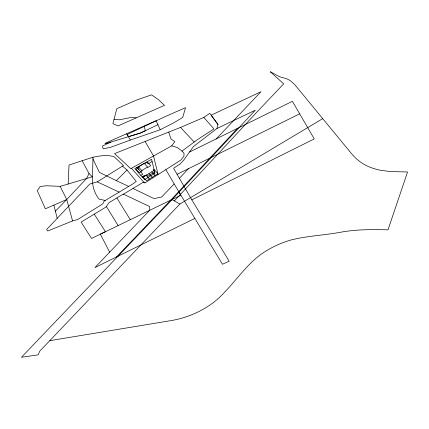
<?xml version="1.0" encoding="UTF-8"?>
<svg xmlns="http://www.w3.org/2000/svg" width="429" height="429" viewBox="0 0 429 429"><rect width="100%" height="100%" fill="white"/><g stroke="black" fill="none" stroke-linecap="round" stroke-linejoin="round"><path stroke-width="0.64" d="M122.49 166.114L127.032 170.007L136.229 181.435L133.21 183.687L104.209 201.088L102.724 203.914L77.729 219.514L72.565 220.919L47.764 231.022L46.627 229.477L89.822 184.02L97.276 181.864L123.472 165.503L114.2 156.816C107.293 154.467 99.957 155.845 93.007 157.234L92.482 176.995L89.05 173.504L82.116 160.73L69.01 165.042L68.152 184.057L60.151 186.342L45.989 185.768L40.165 186.567L37.259 190.589L45.34 208.81L66.736 199.517L86.626 178.459L89.05 173.504M114.055 119.214L112.918 123.632L118.023 125.933L164.495 105.336L158.28 99.523L151.528 94.841L136.401 100.134L116.838 108.671L114.055 119.214L119.31 119.825L131.317 117.412L136.149 117.9M178.721 191.591L222.469 264.28L229.161 261.186L191.801 199.844L173.579 168.227L180.03 164.044L183.301 160.644L193.468 146.525L216.956 128.491L217.986 124.485L211.159 115.192L260.993 91.699L216.082 139.098M118.179 256.108L94.895 267.616L149.753 210.205L149.667 206.553L123.214 194.074L108.961 202.713L105.984 207.062L81.135 222.072L91.533 238.46L172.302 199.378L255.282 110.215L216.956 128.491M168.726 132.068L114.575 153.598L130.738 168.672L171.766 145.833L174.785 141.608L170.908 138.846L168.726 132.068L180.555 127.429L203.823 117.428L209.792 113.336L217.986 124.485M194.734 218.474L116.591 256.891L170.812 200.091L237.393 128.534M174.367 200.906L256.038 113.009L283.682 83.837L270.232 71.734C274.994 73.911 279.204 77.386 284.695 78.121C292.063 79.992 296.326 86.76 300.97 92.176L351.405 153.518C355.764 158.794 361.191 163.213 367.412 166.098A68.602 48.086 -22.3 0 0 380.464 170.249L390.106 171.536L407.55 171.986L388.004 229.842C372.522 229.418 356.944 229.354 341.634 232.051C324.689 235.29 307.261 235.778 290.53 240.111C281.043 242.878 271.997 247.056 263.728 252.466C248.107 262.768 237.602 278.737 224.791 292.015A68.19 47.796 -22.3 0 1 207.749 306.488C196.788 313.481 184.475 318.286 171.659 320.501L49.769 340.68L39.699 351.195L38.197 354.874L21.45 357.266L172.302 199.378M179.424 178.325L188.401 168.72M49.769 340.68L179.869 204.032L172.088 199.614M165.835 169.621L174.179 183.939L161.594 197.045L153.973 198.6L132.974 188.438L123.472 194.198M55.405 211.175L66.736 199.517L60.151 186.342M92.964 158.95L99.394 172.388L116.329 180.636L127.032 170.007M179.869 204.032L322.721 118.635M171.766 145.833L177.359 147.555L182.019 151.115L197.018 139.913L213.937 128.941L203.823 117.428M131.451 168.281L144.021 182.405L144.997 182.899L180.877 160.071L183.939 156.231L184.003 153.228L182.019 151.115M138.926 167.337L136.09 169.112L139.35 172.78L142.187 170.999L138.572 166.935L144.246 163.374L147.86 167.439L150.697 165.658L147.437 161.996L144.6 163.776M138.996 169.696L137.001 167.39M152.097 161.481L148.112 163.98L146.471 162.135M141.833 170.597L147.506 167.037M142.149 176.85L144.251 175.536L144.68 176.019M154.032 169.396L153.33 169.841L154.445 171.096M142.584 177.338L146.584 174.828L147.849 176.249L154.66 171.975M132.974 188.438L143.463 182.121L144.997 182.899M140.803 175.338L142.771 174.244L136.964 167.412M160.21 129.73L173.852 122.769L182.722 117.439L185.521 107.658L165.235 116.586L127.054 134.492L130.336 140.069L160.21 129.73L156.097 120.672L105.11 143.291L105.239 143.779L140.68 132.952L157.995 124.646M191.801 199.844L314.259 138.926L292.39 101.319L189.575 152.005M177.107 174.287L299.549 113.905M170.812 200.091L180.904 195.281L174.179 183.939M110.966 142.031L102.359 146.064L103.196 148.809L110.43 147.372L130.336 140.069M82.116 160.73L93.007 157.234M68.152 184.057L92.476 176.7C91.924 184.679 94.031 192.927 99.12 199.169L105.255 200.461M116.329 180.636L128.7 186.417M97.276 181.864L119.117 192.101M180.555 127.429L194.181 142.01M151.775 171.836L155.035 175.499M148.938 173.611L152.198 177.279M146.101 175.391L149.362 179.054M126.566 133.81L128.603 136.658L140.68 132.952L145.292 130.732L144.294 125.949M94.251 214.141L105.432 231.649L100.316 234.132L109.652 252.139M116.87 197.919L130.191 219.573M106.376 206.488L118.061 225.488M145.19 141.591L153.544 156.017L158.07 174.544M72.565 220.919L66.736 199.517M53.92 205.25L57.196 218.329M154.612 170.056L143.265 177.172L146.525 180.834L157.872 173.718L154.612 170.056M154.955 173.171L144.632 179.644L134.813 168.608L151.566 159.309L154.955 173.171"/></g></svg>
